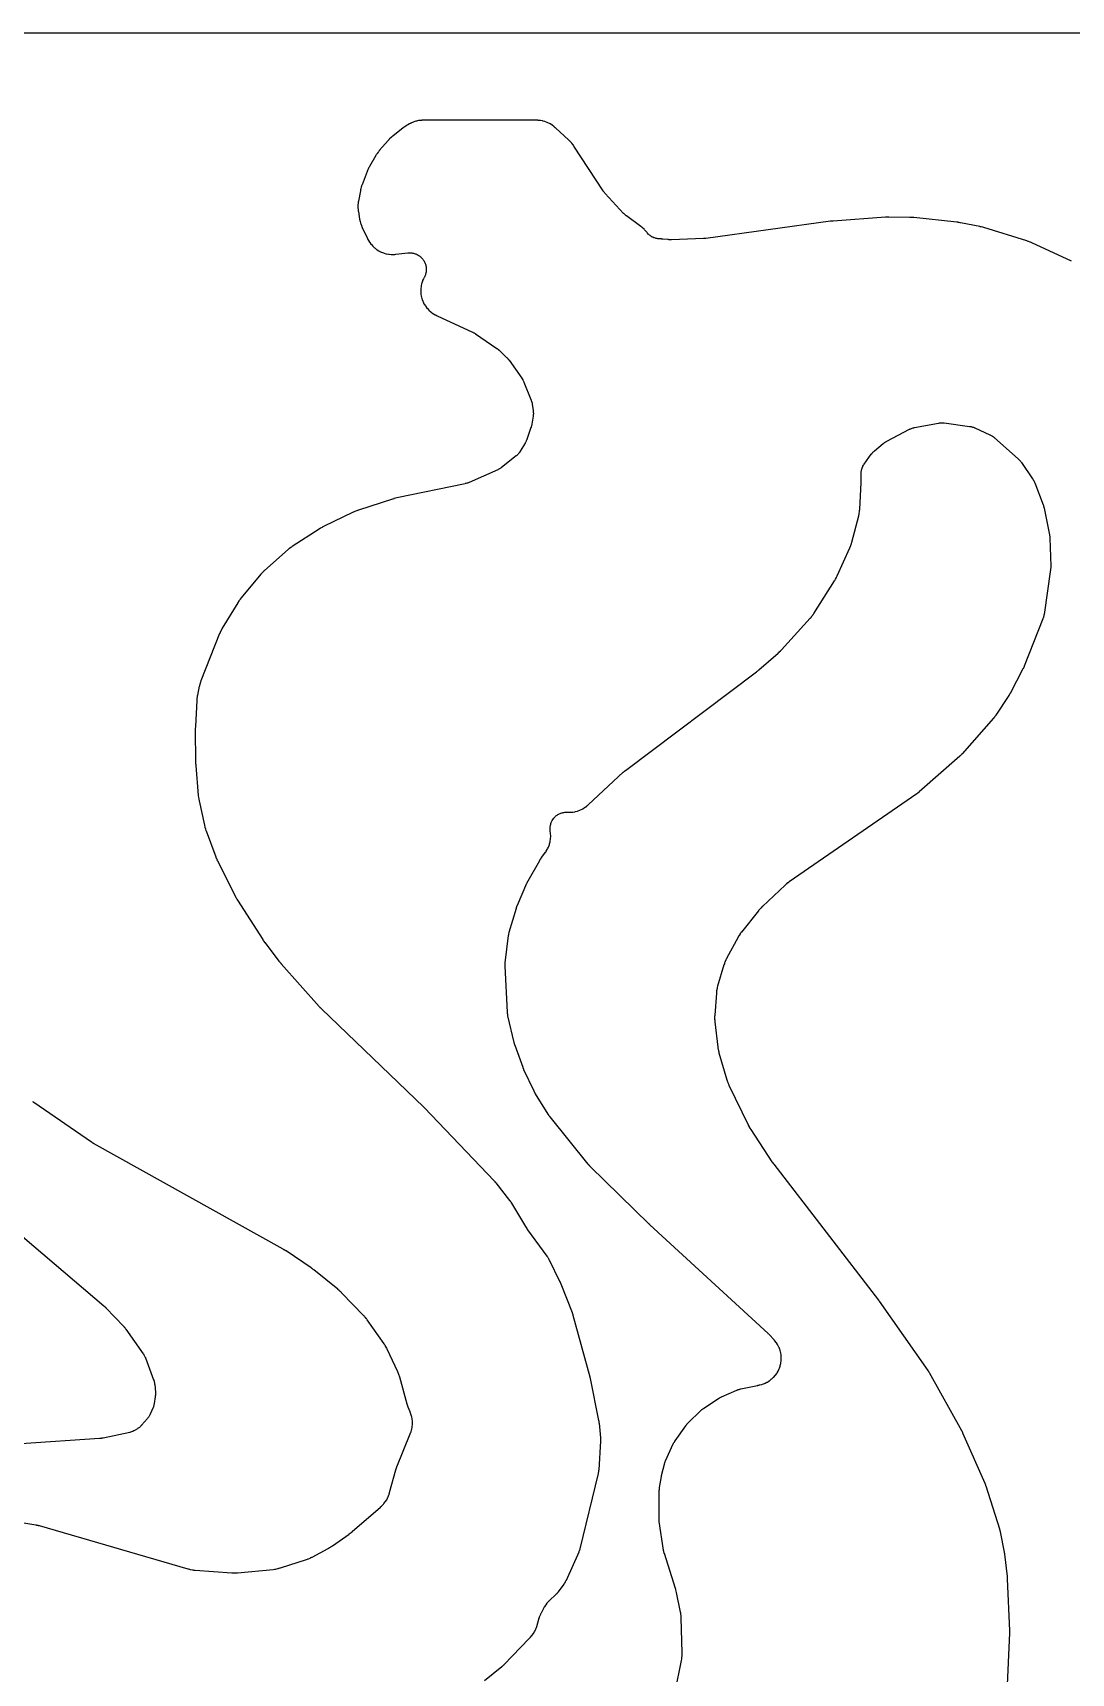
# Model space of a CAD drawing. Header units: millimetres. Extents: x 0 to 300, y 0 to 300.
# Drawn here: x 113.1 to 208.1, y 150 to 300.1 of the extents above; entities that cross this region are included whole.
import ezdxf

# ---------------------------------------------------------------- set-up
doc = ezdxf.new("R2010")
doc.units = ezdxf.units.MM
doc.layers.add('CUT', color=7, linetype='CONTINUOUS')

msp = doc.modelspace()

# ---------------------------------------------------------------- linework, layer by layer
at = {"layer": 'CUT'}
for points in [[(1.4375, 300.0625), (298.5625, 300.0625), (299.4478, 300.0625), (299.5212, 300.0589), (299.5794, 300.0503), (299.6365, 300.036), (299.6918, 300.0162), (299.745, 299.991), (299.7954, 299.9608), (299.8427, 299.9257), (299.8863, 299.8863), (299.9257, 299.8427), (299.9608, 299.7954), (299.991, 299.745), (300.0162, 299.6918), (300.036, 299.6365), (300.0503, 299.5794), (300.0589, 299.5212), (300.0625, 299.4478), (300.0625, 298.5625), (300.0625, 1.4375)], [(208.1159, 279.172), (204.5118, 280.8503), (204.4929, 280.8587), (204.3692, 280.9112), (204.35, 280.919), (204.1926, 280.9794), (204.1732, 280.9865), (204.0462, 281.0304), (204.0265, 281.0368), (200.1157, 282.2377), (200.1011, 282.242), (200.0064, 282.2685), (199.9918, 282.2724), (199.8721, 282.3026), (199.8574, 282.3061), (199.7615, 282.3278), (199.7467, 282.331), (197.9653, 282.6866), (197.952, 282.6891), (197.8652, 282.7044), (197.8518, 282.7066), (197.7424, 282.7233), (197.729, 282.7252), (197.6415, 282.7366), (197.6281, 282.7382), (193.7034, 283.1582), (193.6893, 283.1595), (193.5977, 283.1672), (193.5836, 283.1682), (193.4684, 283.175), (193.4543, 283.1757), (193.3625, 283.179), (193.3484, 283.1793), (191.428, 283.2031), (191.4151, 283.2031), (191.3316, 283.2023), (191.3187, 283.2021), (191.2139, 283.1989), (191.201, 283.1984), (191.1176, 283.194), (191.1047, 283.1932), (186.3274, 282.8422), (186.3186, 282.8414), (186.2575, 282.836), (186.2481, 282.8351), (186.172, 282.8272), (186.1628, 282.8262), (186.1027, 282.819), (186.0929, 282.8177), (174.6918, 281.2595), (174.6807, 281.258), (174.6547, 281.2548), (174.6435, 281.2535), (174.6299, 281.2519), (174.6187, 281.2508), (174.5926, 281.2482), (174.5815, 281.2472), (174.5634, 281.2456), (174.5522, 281.2447), (174.526, 281.2428), (174.5148, 281.242), (174.5011, 281.2412), (174.4899, 281.2406), (174.4637, 281.2393), (174.4525, 281.2388), (171.5345, 281.1338), (171.5189, 281.1334), (171.4824, 281.1327), (171.4668, 281.1325), (171.4477, 281.1325), (171.432, 281.1326), (171.3955, 281.1332), (171.3799, 281.1336), (171.3547, 281.1344), (171.3391, 281.1351), (171.3027, 281.137), (171.287, 281.1379), (171.268, 281.1392), (171.2524, 281.1404), (171.216, 281.1435), (171.2005, 281.145), (170.7555, 281.191), (170.7407, 281.1924), (170.6447, 281.1999), (170.63, 281.2009), (170.5722, 281.204), (170.5426, 281.2049), (170.5026, 281.205), (170.4564, 281.2064), (170.3718, 281.2111), (170.2799, 281.221), (170.2191, 281.2307), (170.1287, 281.25), (170.0693, 281.2659), (169.9814, 281.2943), (169.9239, 281.3162), (169.8393, 281.3535), (169.7843, 281.3812), (169.7041, 281.427), (169.6522, 281.4601), (169.5771, 281.5139), (169.5289, 281.5522), (169.4597, 281.6134), (169.4157, 281.6565), (169.3531, 281.7245), (169.299, 281.7896), (169.2704, 281.8259), (169.2403, 281.8662), (169.2029, 281.9114), (169.0779, 282.0485), (169.0363, 282.0899), (168.8965, 282.2159), (168.8742, 282.235), (168.8298, 282.2712), (168.8183, 282.2804), (168.743, 282.3389), (168.7313, 282.3477), (167.4203, 283.3149), (167.4119, 283.3212), (167.3979, 283.3317), (167.3649, 283.358), (167.31, 283.4036), (167.2861, 283.4243), (167.2836, 283.4265), (167.2604, 283.448), (167.2088, 283.4974), (167.1791, 283.5273), (167.167, 283.54), (167.1598, 283.5477), (165.4805, 285.3584), (165.474, 285.3655), (165.4634, 285.3772), (165.4384, 285.4059), (165.3971, 285.4554), (165.3792, 285.4777), (165.3773, 285.4801), (165.3601, 285.5029), (165.322, 285.5549), (165.3002, 285.5861), (165.2914, 285.5993), (165.2861, 285.6072), (162.6182, 289.6926), (162.6112, 289.7031), (162.5649, 289.7708), (162.5577, 289.7811), (162.529, 289.8212), (162.5139, 289.8414), (162.4145, 289.9689), (162.3818, 290.0073), (162.272, 290.126), (162.2544, 290.1441), (162.2195, 290.1789), (162.2104, 290.1877), (162.1511, 290.2442), (162.1419, 290.2528), (160.9196, 291.3689), (160.9093, 291.3781), (160.8413, 291.4373), (160.8307, 291.4463), (160.7891, 291.481), (160.7673, 291.4982), (160.6255, 291.6055), (160.5797, 291.6369), (160.4306, 291.7294), (160.3822, 291.7564), (160.2252, 291.8347), (160.1744, 291.8571), (160.0109, 291.9205), (159.9583, 291.9382), (159.7895, 291.9863), (159.7355, 291.999), (159.5631, 292.0312), (159.5081, 292.0389), (159.3311, 292.0553), (159.3034, 292.0573), (159.2492, 292.0598), (159.2354, 292.0603), (159.1452, 292.0623), (159.1313, 292.0625), (148.8725, 292.0625), (148.8576, 292.0623), (148.7604, 292.0599), (148.7454, 292.0593), (148.6871, 292.0564), (148.6572, 292.0542), (148.4665, 292.0351), (148.4073, 292.0262), (148.222, 291.9887), (148.164, 291.9739), (147.9833, 291.9182), (147.9271, 291.8977), (147.7504, 291.8233), (147.7231, 291.811), (147.6705, 291.7856), (147.6571, 291.7789), (147.5706, 291.7346), (147.5574, 291.7276), (147.4297, 291.658), (147.4186, 291.6519), (147.3472, 291.611), (147.3363, 291.6046), (147.2939, 291.5792), (147.2725, 291.5657), (147.1353, 291.4752), (147.1144, 291.4608), (147.0744, 291.4318), (147.0642, 291.4243), (146.9985, 291.3748), (146.9885, 291.3671), (146.0376, 290.6177), (146.0265, 290.6087), (145.955, 290.5496), (145.9441, 290.5403), (145.9019, 290.5037), (145.8808, 290.4845), (145.7466, 290.3563), (145.7265, 290.3361), (145.688, 290.2956), (145.6783, 290.2852), (145.6159, 290.2164), (145.6064, 290.2057), (144.8353, 289.3138), (144.8264, 289.3033), (144.7692, 289.2339), (144.7605, 289.2231), (144.7271, 289.1807), (144.7105, 289.1585), (144.606, 289.0123), (144.5904, 288.9895), (144.561, 288.9441), (144.5537, 288.9324), (144.5066, 288.8558), (144.4994, 288.844), (143.9165, 287.8454), (143.9103, 287.8345), (143.8707, 287.7635), (143.8648, 287.7525), (143.8419, 287.7093), (143.8307, 287.6869), (143.7607, 287.5402), (143.7504, 287.5174), (143.7312, 287.4724), (143.7264, 287.4608), (143.696, 287.3854), (143.6915, 287.3738), (143.228, 286.1483), (143.2234, 286.1357), (143.1943, 286.0534), (143.19, 286.0407), (143.1737, 285.9909), (143.1659, 285.9652), (143.119, 285.7973), (143.1124, 285.7713), (143.1005, 285.7202), (143.0977, 285.7071), (143.0799, 285.6217), (143.0773, 285.6085), (142.9039, 284.6699), (142.9017, 284.6572), (142.8883, 284.5742), (142.8863, 284.5614), (142.8793, 284.5114), (142.8762, 284.4857), (142.8603, 284.3207), (142.8575, 284.2691), (142.8558, 284.1056), (142.8575, 284.0539), (142.8701, 283.8886), (142.8726, 283.8629), (142.8786, 283.8127), (142.8803, 283.7999), (142.8921, 283.7167), (142.894, 283.7039), (143.0045, 283.0289), (143.0069, 283.0148), (143.024, 282.9238), (143.0268, 282.9099), (143.0384, 282.8555), (143.045, 282.8277), (143.0914, 282.6511), (143.1085, 282.5968), (143.1715, 282.4254), (143.182, 282.3989), (143.2036, 282.3476), (143.2093, 282.3346), (143.2473, 282.2502), (143.2534, 282.2373), (143.7232, 281.2573), (143.7295, 281.2445), (143.7714, 281.1623), (143.7779, 281.1498), (143.8042, 281.101), (143.8183, 281.0763), (143.9121, 280.9204), (143.9436, 280.8732), (144.0503, 280.7289), (144.0861, 280.6849), (144.2059, 280.5513), (144.2457, 280.5109), (144.3776, 280.3892), (144.4211, 280.3528), (144.5639, 280.2441), (144.6106, 280.2119), (144.7631, 280.1172), (144.8126, 280.0895), (144.9733, 280.0097), (145.0253, 279.9868), (145.1928, 279.9225), (145.2467, 279.9047), (145.4195, 279.8564), (145.4748, 279.8438), (145.6515, 279.8121), (145.7077, 279.8047), (145.8866, 279.7899), (145.9433, 279.7879), (146.1252, 279.79), (146.1536, 279.791), (146.2089, 279.7943), (146.223, 279.7953), (146.315, 279.8029), (146.3291, 279.8043), (147.4296, 279.9218), (147.4742, 279.9255), (147.556, 279.9301), (147.6454, 279.9307), (147.7049, 279.9282), (147.794, 279.9199), (147.8529, 279.9115), (147.9408, 279.8944), (147.9986, 279.8802), (148.0843, 279.8545), (148.1404, 279.8346), (148.2231, 279.8005), (148.2769, 279.7751), (148.3559, 279.733), (148.4069, 279.7023), (148.4813, 279.6526), (148.5291, 279.6171), (148.5981, 279.5602), (148.6421, 279.5201), (148.7052, 279.4566), (148.745, 279.4123), (148.8014, 279.3429), (148.8366, 279.2949), (148.8859, 279.2203), (148.9162, 279.169), (148.9578, 279.0898), (148.9829, 279.0358), (149.0164, 278.9529), (149.036, 278.8966), (149.0611, 278.8108), (149.075, 278.7529), (149.0915, 278.6649), (149.0995, 278.6059), (149.1072, 278.5168), (149.1094, 278.4573), (149.1082, 278.3679), (149.1044, 278.3084), (149.0943, 278.2195), (149.0847, 278.1608), (149.0658, 278.0733), (149.0504, 278.0158), (149.023, 277.9307), (149.0019, 277.875), (148.9662, 277.793), (148.9297, 277.7196), (148.9088, 277.68), (148.87, 277.6108), (148.8441, 277.5587), (148.7701, 277.3901), (148.7493, 277.3358), (148.692, 277.1609), (148.6766, 277.1047), (148.6365, 276.9251), (148.6266, 276.8677), (148.6041, 276.6851), (148.5999, 276.627), (148.5952, 276.443), (148.5965, 276.3848), (148.6097, 276.2013), (148.6167, 276.1435), (148.6476, 275.962), (148.6602, 275.9052), (148.7085, 275.7276), (148.7265, 275.6722), (148.7918, 275.5002), (148.8151, 275.4468), (148.8968, 275.2819), (148.9251, 275.2311), (149.0224, 275.0748), (149.0556, 275.027), (149.1675, 274.8809), (149.2052, 274.8365), (149.3308, 274.702), (149.3725, 274.6614), (149.5106, 274.5397), (149.556, 274.5033), (149.7052, 274.3956), (149.754, 274.3638), (149.9151, 274.2697), (149.9406, 274.2556), (149.9911, 274.2294), (150.0041, 274.2228), (150.089, 274.1812), (150.1022, 274.1749), (153.3488, 272.6803), (153.3574, 272.6763), (153.3709, 272.6699), (153.4048, 272.6529), (153.4615, 272.6232), (153.4864, 272.6095), (153.4882, 272.6085), (153.5128, 272.5941), (153.5674, 272.5608), (153.5994, 272.5404), (153.6119, 272.532), (153.6197, 272.5267), (155.5639, 271.1967), (155.5716, 271.1914), (155.5836, 271.1829), (155.6026, 271.1692), (155.6307, 271.1485), (155.6542, 271.1306), (155.6735, 271.1152), (155.6832, 271.1075), (155.6874, 271.1041), (155.7089, 271.086), (155.7565, 271.0448), (155.7842, 271.0198), (155.7949, 271.0096), (155.8017, 271.0032), (156.4552, 270.3746), (156.463, 270.367), (156.4753, 270.355), (156.5055, 270.3237), (156.5552, 270.2698), (156.5769, 270.2454), (156.5784, 270.2436), (156.5991, 270.2185), (156.6448, 270.1611), (156.671, 270.1264), (156.6811, 270.1125), (156.6874, 270.1036), (157.8338, 268.4689), (157.841, 268.4584), (157.8523, 268.4418), (157.8797, 268.399), (157.9238, 268.3255), (157.9428, 268.2925), (157.944, 268.2902), (157.9615, 268.2563), (157.9993, 268.1794), (158.0204, 268.1331), (158.0282, 268.1146), (158.0331, 268.1029), (158.6798, 266.51), (158.6847, 266.4977), (158.6923, 266.4782), (158.71, 266.4285), (158.7374, 266.3436), (158.7487, 266.3056), (158.7494, 266.3031), (158.7591, 266.2646), (158.7789, 266.1777), (158.7891, 266.1259), (158.7926, 266.1053), (158.7947, 266.0922), (158.8844, 265.5014), (158.8861, 265.4898), (158.8887, 265.4713), (158.8939, 265.4244), (158.899, 265.3641), (158.9023, 265.2816), (158.9018, 265.2001), (158.8974, 265.1177), (158.8915, 265.0575), (158.8856, 265.0106), (158.8828, 264.9922), (158.881, 264.9805), (158.7624, 264.2637), (158.7608, 264.2543), (158.7582, 264.2394), (158.7508, 264.2019), (158.7369, 264.1389), (158.7303, 264.111), (158.7298, 264.109), (158.7223, 264.0813), (158.7044, 264.0194), (158.693, 263.9828), (158.6882, 263.9685), (158.6851, 263.9594), (158.3069, 262.8689), (158.303, 262.858), (158.2968, 262.8407), (158.2799, 262.7975), (158.2495, 262.7253), (158.2354, 262.6934), (158.2344, 262.6913), (158.219, 262.66), (158.1831, 262.5904), (158.1608, 262.5497), (158.1516, 262.5338), (158.1457, 262.5238), (157.6985, 261.7782), (157.6932, 261.7696), (157.69, 261.7642), (157.6583, 261.7163), (157.6105, 261.6486), (157.5519, 261.5744), (157.5104, 261.5271), (157.4444, 261.4594), (157.3834, 261.4032), (157.34, 261.3656), (157.3351, 261.3616), (157.3272, 261.3553), (156.0015, 260.3048), (155.994, 260.2989), (155.982, 260.2896), (155.9513, 260.2668), (155.9113, 260.2384), (155.8553, 260.2018), (155.7988, 260.1676), (155.7402, 260.1352), (155.6964, 260.1131), (155.6619, 260.0965), (155.6482, 260.0903), (155.6394, 260.0864), (153.0276, 258.9349), (153.0168, 258.9302), (152.9997, 258.9229), (152.9559, 258.9056), (152.8813, 258.8784), (152.8479, 258.867), (152.8455, 258.8662), (152.8117, 258.8561), (152.7352, 258.8348), (152.6895, 258.8234), (152.6713, 258.8193), (152.6598, 258.8168), (146.4182, 257.513), (146.4022, 257.5095), (146.299, 257.485), (146.2832, 257.481), (146.1546, 257.4467), (146.1389, 257.4423), (146.0372, 257.4122), (146.0216, 257.4074), (142.8955, 256.3897), (142.8764, 256.3831), (142.7532, 256.3384), (142.7343, 256.3312), (142.5817, 256.2698), (142.5631, 256.262), (142.4431, 256.2091), (142.4248, 256.2006), (139.7128, 254.893), (139.6959, 254.8845), (139.5868, 254.8276), (139.5701, 254.8186), (139.4356, 254.7429), (139.4193, 254.7334), (139.314, 254.6697), (139.298, 254.6597), (136.8473, 253.0699), (136.8385, 253.0641), (136.7776, 253.023), (136.7685, 253.0168), (136.7291, 252.9892), (136.7103, 252.9755), (136.5951, 252.8879), (136.5775, 252.874), (136.5476, 252.8494), (136.5395, 252.8427), (136.4842, 252.7956), (136.4752, 252.7879), (134.3078, 250.87), (134.2997, 250.8627), (134.2439, 250.8114), (134.2356, 250.8037), (134.1996, 250.7693), (134.1826, 250.7524), (134.0786, 250.6451), (134.0629, 250.6282), (134.0362, 250.5984), (134.029, 250.5903), (133.9799, 250.5336), (133.9721, 250.5243), (132.1894, 248.3757), (132.1758, 248.3587), (132.0897, 248.2469), (132.0768, 248.2294), (131.9739, 248.0854), (131.9616, 248.0675), (131.8838, 247.9498), (131.8722, 247.9314), (130.4448, 245.5914), (130.4382, 245.5803), (130.3959, 245.5076), (130.3895, 245.4963), (130.3651, 245.452), (130.3531, 245.4291), (130.2782, 245.2785), (130.2671, 245.2551), (130.2466, 245.2088), (130.2415, 245.1969), (130.209, 245.1193), (130.2041, 245.1074), (128.4954, 240.768), (128.491, 240.7566), (128.4635, 240.6823), (128.4593, 240.6708), (128.4437, 240.6258), (128.4361, 240.6025), (128.3902, 240.4508), (128.3836, 240.4273), (128.3717, 240.3811), (128.3688, 240.3693), (128.3505, 240.2921), (128.3478, 240.2802), (128.1752, 239.4802), (128.1728, 239.4683), (128.1578, 239.3913), (128.1556, 239.3794), (128.1475, 239.3329), (128.1438, 239.309), (128.1232, 239.1534), (128.1205, 239.1294), (128.1162, 239.0824), (128.1152, 239.0703), (128.1096, 238.992), (128.1088, 238.98), (127.9862, 236.5949), (127.9858, 236.5865), (127.9836, 236.5275), (127.9833, 236.5184), (127.9817, 236.4448), (127.9816, 236.4358), (127.9812, 236.3777), (127.9812, 236.3681), (128.0077, 233.3154), (128.0079, 233.3049), (128.0098, 233.2323), (128.0102, 233.2211), (128.0143, 233.1306), (128.0149, 233.1196), (128.0194, 233.0481), (128.0202, 233.0364), (128.2475, 230.2942), (128.2495, 230.2743), (128.2645, 230.1452), (128.2671, 230.1254), (128.2914, 229.9642), (128.2947, 229.9445), (128.3183, 229.8167), (128.3223, 229.7971), (128.8114, 227.5688), (128.8163, 227.548), (128.8508, 227.4139), (128.8564, 227.3934), (128.9056, 227.2269), (128.912, 227.2065), (128.9559, 227.0752), (128.963, 227.0551), (129.8539, 224.6747), (129.8596, 224.6599), (129.8983, 224.5643), (129.9045, 224.5497), (129.9562, 224.431), (129.9627, 224.4165), (130.0064, 224.3231), (130.0134, 224.3088), (131.643, 221.0517), (131.6503, 221.0377), (131.6987, 220.947), (131.7063, 220.9331), (131.7701, 220.8209), (131.7781, 220.8073), (131.8312, 220.7193), (131.8395, 220.7058), (134.142, 217.1088), (134.149, 217.098), (134.1957, 217.0285), (134.2029, 217.0179), (134.2633, 216.9319), (134.2708, 216.9215), (134.3204, 216.854), (134.3281, 216.8437), (135.6604, 215.1101), (135.6666, 215.1021), (135.7103, 215.0472), (135.7171, 215.0388), (135.7729, 214.9713), (135.7797, 214.9631), (135.8247, 214.9106), (135.8321, 214.902), (139.3218, 210.9764), (139.3293, 210.9682), (139.3818, 210.9112), (139.39, 210.9026), (139.4569, 210.8329), (139.4651, 210.8246), (139.519, 210.7706), (139.5279, 210.7618), (148.8683, 201.7901), (148.8781, 201.7806), (148.8881, 201.7709), (148.8915, 201.7675), (148.8998, 201.7594), (148.9033, 201.7558), (148.909, 201.7501), (148.9125, 201.7466), (148.9206, 201.7385), (148.9236, 201.7354), (148.9302, 201.7286), (148.9395, 201.719), (148.9436, 201.7147), (155.3098, 195.0365), (155.317, 195.0289), (155.3336, 195.0111), (155.3406, 195.0034), (155.3492, 194.994), (155.3562, 194.9862), (155.3723, 194.968), (155.3792, 194.9602), (155.3903, 194.9475), (155.3971, 194.9396), (155.4128, 194.921), (155.4195, 194.913), (155.4276, 194.9032), (155.4342, 194.8952), (155.4495, 194.8762), (155.4561, 194.8681), (156.732, 193.2535), (156.7411, 193.2417), (156.7622, 193.2142), (156.7711, 193.2023), (156.7819, 193.1877), (156.7906, 193.1757), (156.8107, 193.1474), (156.8193, 193.1352), (156.8328, 193.1155), (156.8412, 193.1032), (156.8603, 193.0743), (156.8685, 193.0618), (156.8782, 193.0466), (156.8862, 193.034), (156.9044, 193.0045), (156.9121, 192.9918), (158.1742, 190.87), (158.1816, 190.8579), (158.2306, 190.7798), (158.2382, 190.7679), (158.302, 190.6713), (158.31, 190.6596), (158.3626, 190.5839), (158.3708, 190.5724), (160.1443, 188.1458), (160.15, 188.138), (160.1589, 188.1255), (160.1808, 188.0935), (160.2164, 188.0387), (160.2319, 188.0142), (160.233, 188.0124), (160.2476, 187.9873), (160.2797, 187.9304), (160.2979, 187.8962), (160.3049, 187.8826), (160.3092, 187.8739), (161.3362, 185.796), (161.3404, 185.7873), (161.3501, 185.7671), (161.3543, 185.7584), (161.3592, 185.7477), (161.3633, 185.739), (161.3726, 185.7186), (161.3765, 185.7098), (161.3828, 185.6956), (161.3866, 185.6867), (161.3955, 185.6661), (161.3992, 185.6573), (161.4038, 185.6464), (161.4074, 185.6375), (161.4158, 185.6167), (161.4194, 185.6078), (162.4375, 183.0098), (162.4418, 182.9985), (162.4518, 182.9721), (162.4559, 182.9608), (162.461, 182.9469), (162.465, 182.9355), (162.4742, 182.9088), (162.4781, 182.8974), (162.4842, 182.8789), (162.4879, 182.8674), (162.4965, 182.8405), (162.5, 182.8289), (162.5043, 182.8148), (162.5077, 182.8032), (162.5155, 182.7761), (162.5187, 182.7644), (164.0609, 177.104), (164.0625, 177.0982), (164.0661, 177.0845), (164.0677, 177.0787), (164.0712, 177.0649), (164.0731, 177.0576), (164.0773, 177.0405), (164.0791, 177.0332), (164.0819, 177.0215), (164.0836, 177.0143), (164.0875, 176.9975), (164.0892, 176.9902), (164.0901, 176.9863), (164.0919, 176.9776), (164.0962, 176.9575), (164.098, 176.9488), (164.8712, 173.1291), (164.8736, 173.1169), (164.879, 173.0883), (164.8812, 173.076), (164.8838, 173.0611), (164.8858, 173.0489), (164.8904, 173.0203), (164.8923, 173.008), (164.8951, 172.9882), (164.8968, 172.9758), (164.9006, 172.9471), (164.9022, 172.9347), (164.9039, 172.9197), (164.9053, 172.9073), (164.9083, 172.8785), (164.9095, 172.8661), (165.0296, 171.522), (165.0302, 171.5153), (165.0315, 171.4995), (165.032, 171.4928), (165.0322, 171.4907), (165.0337, 171.4642), (165.0365, 171.4024), (165.0371, 171.381), (165.0371, 171.3484), (165.0354, 171.2714), (165.0341, 171.2382), (164.8789, 168.5949), (164.8782, 168.5848), (164.8771, 168.5688), (164.8734, 168.5286), (164.8656, 168.4611), (164.8616, 168.4312), (164.8613, 168.429), (164.8563, 168.3992), (164.844, 168.3323), (164.8358, 168.2928), (164.8322, 168.2772), (164.8299, 168.2674), (163.1607, 161.3881), (163.1582, 161.378), (163.1541, 161.3621), (163.1429, 161.3221), (163.1225, 161.255), (163.1129, 161.2253), (163.1122, 161.2233), (163.1015, 161.194), (163.0765, 161.1285), (163.0608, 161.09), (163.0542, 161.0749), (163.05, 161.0654), (161.8884, 158.4838), (161.8836, 158.4732), (161.8759, 158.4566), (161.8552, 158.415), (161.8186, 158.3458), (161.8017, 158.3154), (161.8005, 158.3133), (161.7824, 158.2836), (161.7405, 158.2174), (161.7147, 158.1789), (161.7041, 158.1639), (161.6973, 158.1545), (161.1771, 157.4396), (161.1705, 157.4306), (161.16, 157.4165), (161.1324, 157.3815), (161.0845, 157.3235), (161.0627, 157.2981), (161.0611, 157.2964), (161.0384, 157.2719), (160.9863, 157.2176), (160.9547, 157.1863), (160.9418, 157.1742), (160.9337, 157.1666), (160.4195, 156.6937), (160.4098, 156.6846), (160.3477, 156.6249), (160.3383, 156.6156), (160.3017, 156.5789), (160.2834, 156.5597), (160.169, 156.4341), (160.1351, 156.3934), (160.0336, 156.26), (160.0034, 156.2164), (159.9128, 156.0727), (159.8992, 156.0499), (159.8736, 156.0049), (159.8671, 155.9933), (159.8261, 155.9176), (159.82, 155.9058), (159.6023, 155.4813), (159.5959, 155.4685), (159.5555, 155.3849), (159.5495, 155.3719), (159.5264, 155.3211), (159.5152, 155.2948), (159.4466, 155.1223), (159.4367, 155.0955), (159.4186, 155.0428), (159.4141, 155.0292), (159.386, 154.9407), (159.3819, 154.927), (159.1794, 154.2313), (159.1757, 154.219), (159.1697, 154.1996), (159.1533, 154.1509), (159.1304, 154.0891), (159.095, 154.0065), (159.0561, 153.9269), (159.0127, 153.8482), (158.978, 153.7922), (158.9497, 153.7493), (158.938, 153.7327), (158.9306, 153.7222), (158.6908, 153.3905), (158.6817, 153.3782), (158.6602, 153.3495), (158.6509, 153.3373), (158.6394, 153.3225), (158.6299, 153.3104), (158.6075, 153.2825), (158.5978, 153.2706), (158.5819, 153.2516), (158.572, 153.2399), (158.5486, 153.2128), (158.5385, 153.2012), (158.526, 153.1872), (158.5157, 153.1759), (158.4914, 153.1495), (158.4809, 153.1383), (156.2392, 150.7912), (156.2291, 150.7808), (156.2053, 150.7567), (156.1951, 150.7464), (156.1824, 150.734), (156.172, 150.7239), (156.1474, 150.7006), (156.1368, 150.6907), (156.1196, 150.6749), (156.1089, 150.6651), (156.0836, 150.6426), (156.0727, 150.633), (156.0593, 150.6215), (156.0482, 150.6121), (156.0222, 150.5904), (156.011, 150.5812), (154.4363, 149.3094)], [(171.8845, 148.291), (172.4571, 151.1544), (172.4602, 151.1711), (172.4789, 151.2803), (172.4815, 151.2972), (172.4908, 151.363), (172.4946, 151.3969), (172.5132, 151.6175), (172.515, 151.6516), (172.5168, 151.7181), (172.517, 151.7351), (172.5169, 151.8459), (172.5166, 151.8629), (172.421, 155.0567), (172.4205, 155.0695), (172.4163, 155.1527), (172.4155, 155.1654), (172.4118, 155.2154), (172.4094, 155.2409), (172.3903, 155.4062), (172.3868, 155.4315), (172.3789, 155.481), (172.3768, 155.4936), (172.3619, 155.5755), (172.3595, 155.5881), (171.9962, 157.3741), (171.9928, 157.3897), (171.9694, 157.4907), (171.9656, 157.5062), (171.9329, 157.6323), (171.9287, 157.6477), (171.9, 157.7474), (171.8954, 157.7627), (170.883, 160.9547), (170.8808, 160.9616), (170.8759, 160.9776), (170.8738, 160.9844), (170.8732, 160.9866), (170.8655, 161.0137), (170.8486, 161.0772), (170.8431, 161.0993), (170.8359, 161.1331), (170.8205, 161.2136), (170.8145, 161.2484), (170.416, 163.8846), (170.4147, 163.8936), (170.4127, 163.9079), (170.4098, 163.9304), (170.4059, 163.9636), (170.4031, 163.992), (170.4012, 164.0158), (170.4002, 164.0277), (170.3999, 164.033), (170.3984, 164.06), (170.396, 164.1208), (170.3953, 164.1569), (170.3953, 164.1712), (170.3953, 164.1802), (170.4208, 166.6293), (170.4211, 166.6456), (170.4222, 166.6838), (170.4228, 166.7001), (170.4237, 166.72), (170.4246, 166.7363), (170.4271, 166.7744), (170.4283, 166.7907), (170.4305, 166.8169), (170.432, 166.8332), (170.4359, 166.8711), (170.4377, 166.8874), (170.44, 166.9072), (170.4421, 166.9234), (170.4474, 166.9612), (170.4498, 166.9773), (170.6095, 167.9951), (170.6113, 168.0056), (170.6154, 168.0302), (170.6173, 168.0407), (170.6196, 168.0535), (170.6215, 168.064), (170.6263, 168.0885), (170.6284, 168.0989), (170.6318, 168.1158), (170.6341, 168.1262), (170.6394, 168.1506), (170.6417, 168.161), (170.6446, 168.1737), (170.6471, 168.1841), (170.653, 168.2083), (170.6556, 168.2186), (170.8877, 169.1255), (170.8903, 169.1353), (170.8944, 169.1508), (170.9058, 169.1897), (170.9265, 169.2549), (170.9361, 169.2837), (170.9369, 169.2858), (170.9475, 169.3143), (170.9725, 169.3779), (170.9882, 169.4153), (170.9947, 169.43), (170.9989, 169.4392), (171.7026, 170.9703), (171.707, 170.9797), (171.714, 170.9945), (171.7326, 171.0315), (171.7653, 171.0932), (171.7804, 171.1204), (171.7815, 171.1223), (171.7974, 171.1489), (171.8344, 171.2082), (171.8571, 171.2428), (171.8664, 171.2563), (171.8723, 171.2648), (172.8437, 172.6404), (172.8496, 172.6487), (172.8591, 172.6618), (172.8837, 172.6943), (172.9266, 172.7483), (172.946, 172.7719), (172.9474, 172.7736), (172.9677, 172.7965), (173.0141, 172.8474), (173.0423, 172.8769), (173.0537, 172.8883), (173.061, 172.8955), (174.2043, 174.0143), (174.2122, 174.0219), (174.2247, 174.0339), (174.2571, 174.0634), (174.313, 174.1117), (174.3382, 174.1328), (174.34, 174.1342), (174.366, 174.1544), (174.4253, 174.1985), (174.461, 174.2239), (174.4754, 174.2335), (174.4845, 174.2396), (175.8338, 175.1231), (175.8415, 175.1282), (175.8538, 175.136), (175.8735, 175.1483), (175.903, 175.1661), (175.9283, 175.1808), (175.9496, 175.1928), (175.9602, 175.1987), (175.965, 175.2013), (175.9896, 175.2141), (176.0452, 175.2422), (176.0785, 175.2581), (176.0919, 175.2642), (176.1003, 175.2679), (177.5028, 175.8869), (177.5136, 175.8916), (177.5307, 175.8989), (177.5745, 175.9162), (177.6491, 175.9435), (177.6826, 175.9549), (177.6849, 175.9557), (177.7187, 175.9658), (177.7952, 175.9871), (177.8409, 175.9986), (177.8591, 176.0026), (177.8706, 176.0051), (179.4088, 176.327), (179.4193, 176.3292), (179.4445, 176.3341), (179.4503, 176.3352), (179.4563, 176.3364), (179.4621, 176.3375), (179.5148, 176.3481), (179.5233, 176.3498), (179.6018, 176.3668), (179.6296, 176.3734), (179.8048, 176.42), (179.8598, 176.4375), (180.0363, 176.5032), (180.0907, 176.5265), (180.2587, 176.6086), (180.3105, 176.6372), (180.4696, 176.7355), (180.5183, 176.769), (180.667, 176.8825), (180.7122, 176.9207), (180.8489, 177.0483), (180.8902, 177.0907), (181.0137, 177.2311), (181.0505, 177.2774), (181.1596, 177.4293), (181.1917, 177.479), (181.2854, 177.6409), (181.3124, 177.6935), (181.3896, 177.8638), (181.4114, 177.9189), (181.4714, 178.096), (181.4877, 178.1529), (181.53, 178.335), (181.5405, 178.3933), (181.5647, 178.5787), (181.5695, 178.6377), (181.5753, 178.8246), (181.5742, 178.8838), (181.5616, 179.0704), (181.5547, 179.1291), (181.5237, 179.3136), (181.5111, 179.3713), (181.4621, 179.5518), (181.4438, 179.6081), (181.3773, 179.7829), (181.3536, 179.8371), (181.2702, 180.0045), (181.2413, 180.0561), (181.1418, 180.2145), (181.1079, 180.263), (180.9917, 180.4128), (180.973, 180.4358), (180.9354, 180.4796), (180.9257, 180.4907), (180.8613, 180.5622), (180.8513, 180.573), (180.5531, 180.888), (180.5464, 180.8949), (180.4993, 180.9431), (180.492, 180.9504), (180.4323, 181.0094), (180.425, 181.0165), (180.377, 181.0623), (180.3691, 181.0698), (169.5538, 191.0292), (169.5469, 191.0357), (169.5401, 191.042), (169.5316, 191.05), (169.525, 191.0562), (169.5176, 191.0633), (169.5132, 191.0675), (169.5035, 191.0768), (169.4997, 191.0805), (164.1077, 196.3595), (164.0984, 196.3687), (164.0768, 196.3905), (164.0676, 196.3999), (164.0565, 196.4114), (164.0474, 196.421), (164.0265, 196.4434), (164.0176, 196.453), (164.0033, 196.4687), (163.9946, 196.4785), (163.9743, 196.5015), (163.9657, 196.5114), (163.9552, 196.5236), (163.9468, 196.5336), (163.9272, 196.5572), (163.9188, 196.5673), (160.4246, 200.8954), (160.4158, 200.9065), (160.3953, 200.9328), (160.3866, 200.9441), (160.3761, 200.9579), (160.3676, 200.9694), (160.3479, 200.9962), (160.3396, 201.0078), (160.3263, 201.0266), (160.3182, 201.0383), (160.2994, 201.0658), (160.2914, 201.0776), (160.2819, 201.0921), (160.2741, 201.1041), (160.2562, 201.1321), (160.2486, 201.1442), (159.1057, 202.9981), (159.0993, 203.0088), (159.0844, 203.0336), (159.0782, 203.0443), (159.0706, 203.0574), (159.0644, 203.0682), (159.0503, 203.0935), (159.0443, 203.1043), (159.0347, 203.1219), (159.0289, 203.1329), (159.0154, 203.1585), (159.0097, 203.1695), (159.0029, 203.1831), (158.9973, 203.1942), (158.9846, 203.2202), (158.9792, 203.2313), (158.0444, 205.2062), (158.0399, 205.2158), (158.0297, 205.2381), (158.0253, 205.2478), (158.0201, 205.2595), (158.0159, 205.2692), (158.0061, 205.2918), (158.002, 205.3015), (157.9954, 205.3172), (157.9914, 205.327), (157.9822, 205.3498), (157.9783, 205.3596), (157.9737, 205.3716), (157.9699, 205.3815), (157.9612, 205.4045), (157.9576, 205.4144), (157.2317, 207.4132), (157.2272, 207.426), (157.2168, 207.456), (157.2125, 207.4688), (157.2073, 207.4846), (157.2032, 207.4975), (157.1937, 207.5278), (157.1897, 207.5408), (157.1835, 207.5618), (157.1798, 207.5748), (157.1712, 207.6053), (157.1677, 207.6184), (157.1634, 207.6345), (157.1601, 207.6476), (157.1524, 207.6784), (157.1493, 207.6916), (156.5804, 210.1481), (156.5783, 210.1578), (156.5749, 210.1731), (156.5672, 210.2119), (156.5558, 210.2777), (156.5512, 210.307), (156.5509, 210.3091), (156.5472, 210.3386), (156.5401, 210.405), (156.5368, 210.4444), (156.5358, 210.4601), (156.5352, 210.4699), (156.318, 214.6749), (156.3175, 214.6847), (156.3169, 214.7003), (156.3161, 214.7396), (156.3163, 214.8059), (156.3169, 214.8354), (156.317, 214.8374), (156.3185, 214.8669), (156.3231, 214.933), (156.3266, 214.9722), (156.3283, 214.9876), (156.3295, 214.9974), (156.6375, 217.4874), (156.6387, 217.4964), (156.6406, 217.5106), (156.6439, 217.5332), (156.6492, 217.5667), (156.6542, 217.595), (156.6588, 217.6186), (156.6611, 217.6304), (156.6622, 217.6357), (156.6681, 217.6623), (156.6824, 217.722), (156.6915, 217.7571), (156.6954, 217.771), (156.6979, 217.7797), (157.3446, 219.9898), (157.3486, 220.0032), (157.3583, 220.0345), (157.3625, 220.0478), (157.3678, 220.0641), (157.3723, 220.0773), (157.3829, 220.1082), (157.3876, 220.1215), (157.3952, 220.1427), (157.4001, 220.1558), (157.4117, 220.1864), (157.4168, 220.1994), (157.4231, 220.2153), (157.4283, 220.2283), (157.4409, 220.2585), (157.4464, 220.2714), (158.3074, 222.257), (158.3123, 222.2682), (158.3241, 222.2943), (158.3292, 222.3055), (158.3355, 222.319), (158.3408, 222.3301), (158.3532, 222.3558), (158.3586, 222.3668), (158.3674, 222.3845), (158.373, 222.3954), (158.3861, 222.4208), (158.3918, 222.4317), (158.3989, 222.4449), (158.4047, 222.4556), (158.4185, 222.4806), (158.4245, 222.4913), (159.4846, 224.3511), (159.4918, 224.3634), (159.5087, 224.3921), (159.5161, 224.4043), (159.5252, 224.4192), (159.5328, 224.4313), (159.5506, 224.4594), (159.5584, 224.4714), (159.571, 224.4907), (159.5789, 224.5025), (159.5977, 224.5301), (159.6058, 224.5418), (159.6158, 224.5561), (159.6241, 224.5677), (159.6438, 224.5946), (159.6522, 224.6061), (159.9563, 225.0102), (159.9651, 225.0223), (160.0214, 225.101), (160.0299, 225.1133), (160.0625, 225.1614), (160.0786, 225.1865), (160.1777, 225.3497), (160.206, 225.402), (160.2873, 225.5719), (160.3103, 225.6268), (160.3744, 225.8039), (160.3918, 225.8608), (160.438, 226.0434), (160.4497, 226.1018), (160.4776, 226.288), (160.4835, 226.3472), (160.4927, 226.5353), (160.4927, 226.5949), (160.4833, 226.7829), (160.4773, 226.8422), (160.4507, 227.0187), (160.4452, 227.0632), (160.437, 227.1449), (160.4325, 227.2345), (160.4325, 227.2941), (160.437, 227.3837), (160.4429, 227.443), (160.4563, 227.5317), (160.4681, 227.5902), (160.4902, 227.677), (160.5078, 227.734), (160.5384, 227.8183), (160.5616, 227.8733), (160.6005, 227.954), (160.629, 228.0065), (160.6757, 228.083), (160.7093, 228.1323), (160.7634, 228.2038), (160.8017, 228.2495), (160.8626, 228.3152), (160.9053, 228.3569), (160.9725, 228.4163), (161.0191, 228.4535), (161.0918, 228.5059), (161.1419, 228.5383), (161.2195, 228.5832), (161.2726, 228.6105), (161.3543, 228.6474), (161.4098, 228.6692), (161.4947, 228.6979), (161.5522, 228.7141), (161.6395, 228.7341), (161.6983, 228.7446), (161.7872, 228.7558), (161.8467, 228.7603), (161.9363, 228.7627), (161.9845, 228.7615), (161.9859, 228.7615), (162.2238, 228.7564), (162.2794, 228.7578), (162.28, 228.7579), (162.4626, 228.7709), (162.5201, 228.7778), (162.7006, 228.8084), (162.7572, 228.8208), (162.9339, 228.8687), (162.989, 228.8865), (163.1603, 228.9512), (163.2134, 228.9742), (163.3776, 229.0551), (163.4283, 229.0831), (163.584, 229.1794), (163.6317, 229.2122), (163.7794, 229.3246), (163.802, 229.3427), (163.8453, 229.3791), (163.8562, 229.3886), (163.9268, 229.4508), (163.9375, 229.4605), (167.1294, 232.4171), (167.1379, 232.4248), (167.1576, 232.4426), (167.1661, 232.4502), (167.1766, 232.4594), (167.1852, 232.4669), (167.2054, 232.4842), (167.2141, 232.4916), (167.2296, 232.5045), (167.2384, 232.5118), (167.259, 232.5286), (167.2679, 232.5358), (167.2788, 232.5444), (167.2878, 232.5515), (167.3088, 232.5677), (167.3179, 232.5747), (179.3213, 241.6196), (179.3291, 241.6257), (179.3835, 241.6681), (179.3918, 241.6747), (179.4587, 241.7287), (179.4667, 241.7353), (179.5188, 241.779), (179.5272, 241.7862), (181.292, 243.3213), (181.305, 243.3329), (181.3878, 243.4093), (181.4004, 243.4212), (181.5016, 243.5201), (181.5138, 243.5324), (181.5921, 243.6135), (181.604, 243.6261), (184.2324, 246.5093), (184.2412, 246.5192), (184.2977, 246.5839), (184.3062, 246.5939), (184.3393, 246.6336), (184.3558, 246.6542), (184.4598, 246.7907), (184.4753, 246.8121), (184.5048, 246.8545), (184.5122, 246.8654), (184.5596, 246.937), (184.5668, 246.9481), (186.4555, 249.9402), (186.4663, 249.958), (186.5346, 250.0749), (186.5448, 250.0931), (186.6252, 250.2427), (186.6348, 250.2612), (186.6948, 250.3825), (186.7037, 250.4014), (187.8568, 252.9548), (187.8619, 252.9664), (187.8942, 253.0423), (187.8991, 253.054), (187.9176, 253.1), (187.9265, 253.1238), (187.9814, 253.2792), (187.9894, 253.3033), (188.0039, 253.3507), (188.0075, 253.3629), (188.03, 253.4423), (188.0333, 253.4545), (188.6617, 255.8654), (188.6653, 255.8799), (188.6873, 255.9738), (188.6905, 255.9883), (188.7024, 256.0451), (188.7077, 256.0743), (188.7377, 256.2649), (188.7416, 256.2943), (188.7477, 256.352), (188.7491, 256.3668), (188.757, 256.4629), (188.758, 256.4778), (188.8965, 258.9042), (188.8973, 258.9238), (188.9003, 259.0509), (188.9005, 259.0705), (188.8992, 259.23), (188.8987, 259.2495), (188.8935, 259.3765), (188.8924, 259.3961), (188.8788, 259.5816), (188.8766, 259.6263), (188.8746, 259.7083), (188.877, 259.7978), (188.8815, 259.8572), (188.8927, 259.9461), (188.9031, 260.0047), (188.9231, 260.092), (188.9393, 260.1494), (188.9678, 260.2342), (188.9897, 260.2897), (189.0265, 260.3713), (189.0537, 260.4243), (189.0985, 260.5019), (189.143, 260.5708), (189.1682, 260.6078), (189.8118, 261.503), (189.8174, 261.5106), (189.8262, 261.5226), (189.8404, 261.5414), (189.8619, 261.5691), (189.8806, 261.5924), (189.8847, 261.5973), (189.9173, 261.6344), (189.9664, 261.6874), (190.0134, 261.7344), (190.0486, 261.7671), (190.0767, 261.7922), (190.088, 261.8018), (190.0952, 261.8079), (190.8984, 262.4797), (190.9076, 262.4873), (190.9223, 262.4992), (190.9601, 262.5284), (191.0251, 262.5759), (191.0545, 262.5964), (191.0565, 262.5978), (191.0867, 262.6171), (191.1553, 262.6592), (191.1967, 262.6831), (191.2133, 262.6922), (191.2238, 262.6978), (193.2968, 263.7884), (193.3069, 263.7936), (193.3229, 263.8017), (193.3638, 263.8214), (193.417, 263.8452), (193.4909, 263.8744), (193.565, 263.9001), (193.6412, 263.9227), (193.6978, 263.9368), (193.7421, 263.9467), (193.7597, 263.9501), (193.7709, 263.9523), (195.9714, 264.356), (195.983, 264.358), (196.0014, 264.3612), (196.0482, 264.3679), (196.1083, 264.3749), (196.1907, 264.3806), (196.2722, 264.3826), (196.3548, 264.3808), (196.4153, 264.3767), (196.4623, 264.3722), (196.4808, 264.37), (196.4925, 264.3685), (198.8108, 264.0573), (198.8217, 264.0558), (198.8389, 264.0533), (198.8821, 264.0459), (198.9374, 264.035), (199.012, 264.017), (199.0848, 263.9961), (199.1576, 263.9717), (199.2103, 263.9516), (199.2508, 263.935), (199.2667, 263.928), (199.2768, 263.9235), (200.6614, 263.2952), (200.6717, 263.2905), (200.6879, 263.2829), (200.7283, 263.2627), (200.7795, 263.2355), (200.8475, 263.1954), (200.9129, 263.1528), (200.9772, 263.1069), (201.0228, 263.0712), (201.0577, 263.0424), (201.0712, 263.0307), (201.0797, 263.0233), (203.246, 261.0957), (203.2562, 261.0865), (203.2721, 261.0719), (203.3112, 261.0337), (203.3753, 260.9674), (203.4031, 260.9372), (203.4049, 260.9352), (203.4313, 260.9038), (203.489, 260.8319), (203.5219, 260.7883), (203.5344, 260.7706), (203.5422, 260.7594), (204.5689, 259.2608), (204.5762, 259.2499), (204.5876, 259.2327), (204.6153, 259.1883), (204.6598, 259.112), (204.6788, 259.0776), (204.68, 259.0753), (204.6976, 259.0401), (204.7352, 258.9603), (204.7562, 258.9123), (204.7639, 258.8931), (204.7687, 258.8809), (205.5355, 256.8915), (205.5388, 256.8826), (205.5441, 256.8685), (205.5567, 256.8324), (205.5767, 256.7712), (205.5851, 256.7438), (205.5857, 256.7419), (205.5932, 256.7142), (205.6092, 256.6519), (205.6179, 256.6147), (205.6211, 256.5999), (205.623, 256.5906), (206.1157, 254.1374), (206.1175, 254.1281), (206.1203, 254.1133), (206.1266, 254.0759), (206.1359, 254.0127), (206.1396, 253.9845), (206.1398, 253.9825), (206.1426, 253.9542), (206.1479, 253.8905), (206.1502, 253.8527), (206.1508, 253.8377), (206.1511, 253.8282), (206.2271, 251.2786), (206.2273, 251.2688), (206.2276, 251.2534), (206.2275, 251.2143), (206.2259, 251.1485), (206.2247, 251.1192), (206.2246, 251.1171), (206.2225, 251.0879), (206.2166, 251.0223), (206.2122, 250.9835), (206.2102, 250.9682), (206.2088, 250.9585), (205.6149, 246.8552), (205.6129, 246.8423), (205.6097, 246.8219), (205.6, 246.7707), (205.5811, 246.6849), (205.5719, 246.6469), (205.5712, 246.6443), (205.5604, 246.6068), (205.5341, 246.5229), (205.5171, 246.4736), (205.5099, 246.4544), (205.5052, 246.4422), (203.7984, 242.1115), (203.7938, 242.0999), (203.7826, 242.0728), (203.7778, 242.0613), (203.7718, 242.0472), (203.7668, 242.0357), (203.7549, 242.009), (203.7498, 241.9975), (203.7413, 241.9791), (203.736, 241.9678), (203.7234, 241.9414), (203.7179, 241.9301), (203.7112, 241.9164), (203.7055, 241.9052), (203.6922, 241.8791), (203.6864, 241.868), (202.503, 239.6326), (202.498, 239.6233), (202.4862, 239.6016), (202.4811, 239.5924), (202.4748, 239.5811), (202.4696, 239.5719), (202.4573, 239.5505), (202.4519, 239.5414), (202.4432, 239.5267), (202.4378, 239.5177), (202.425, 239.4966), (202.4195, 239.4876), (202.4127, 239.4766), (202.407, 239.4677), (202.3937, 239.4469), (202.388, 239.438), (201.2039, 237.6341), (201.195, 237.6208), (201.174, 237.59), (201.1649, 237.5769), (201.1536, 237.561), (201.1442, 237.548), (201.1221, 237.518), (201.1126, 237.5052), (201.097, 237.4847), (201.0872, 237.4721), (201.064, 237.4429), (201.054, 237.4304), (201.0416, 237.4154), (201.0314, 237.4031), (201.0072, 237.3747), (200.9967, 237.3627), (198.1185, 234.1002), (198.1091, 234.0897), (198.087, 234.0654), (198.0774, 234.0551), (198.0657, 234.0425), (198.0559, 234.0323), (198.033, 234.0087), (198.0232, 233.9987), (198.0071, 233.9827), (197.9971, 233.9728), (197.9735, 233.9499), (197.9633, 233.9402), (197.9507, 233.9284), (197.9404, 233.9188), (197.9161, 233.8967), (197.9056, 233.8873), (194.2067, 230.6258), (194.1967, 230.6171), (194.173, 230.5968), (194.1628, 230.5882), (194.1502, 230.5778), (194.1399, 230.5693), (194.1156, 230.5498), (194.1052, 230.5415), (194.0882, 230.5282), (194.0776, 230.5201), (194.0528, 230.5013), (194.0421, 230.4933), (194.029, 230.4836), (194.0181, 230.4758), (193.9927, 230.4577), (193.9818, 230.4501), (182.3122, 222.3989), (182.3035, 222.3928), (182.2432, 222.3496), (182.2342, 222.3431), (182.1952, 222.314), (182.1767, 222.2997), (182.063, 222.2079), (182.0457, 222.1934), (182.0162, 222.1677), (182.0082, 222.1606), (181.9538, 222.1115), (181.945, 222.1034), (179.8539, 220.1384), (179.8384, 220.1233), (179.7398, 220.0237), (179.7249, 220.0081), (179.6058, 219.8788), (179.5914, 219.8627), (179.5002, 219.7562), (179.4865, 219.7396), (177.9325, 217.7886), (177.9243, 217.7781), (177.8719, 217.7092), (177.864, 217.6985), (177.8334, 217.6565), (177.8182, 217.6346), (177.7229, 217.4903), (177.7087, 217.4677), (177.682, 217.4231), (177.6753, 217.4116), (177.6325, 217.3364), (177.6261, 217.3248), (176.5817, 215.3908), (176.5745, 215.377), (176.529, 215.2871), (176.5221, 215.2732), (176.4962, 215.2185), (176.4836, 215.1902), (176.4067, 215.0041), (176.3956, 214.9751), (176.3754, 214.918), (176.3704, 214.9034), (176.3393, 214.8075), (176.3347, 214.7927), (175.76, 212.8555), (175.7557, 212.8401), (175.7287, 212.7393), (175.7248, 212.7238), (175.7102, 212.6628), (175.7036, 212.6314), (175.666, 212.4264), (175.661, 212.3947), (175.653, 212.3326), (175.6512, 212.3166), (175.6407, 212.2129), (175.6393, 212.1969), (175.4892, 210.1836), (175.4883, 210.1692), (175.4836, 210.0758), (175.4831, 210.0615), (175.4816, 210.0053), (175.4815, 209.9765), (175.4855, 209.7897), (175.4868, 209.7609), (175.4907, 209.7049), (175.4919, 209.6906), (175.5006, 209.5975), (175.5022, 209.5832), (175.7745, 207.2747), (175.7761, 207.2621), (175.7875, 207.1805), (175.7894, 207.168), (175.7973, 207.1191), (175.8018, 207.0941), (175.8349, 206.9327), (175.8405, 206.908), (175.8525, 206.86), (175.8557, 206.8477), (175.8773, 206.7682), (175.8807, 206.756), (176.6106, 204.2783), (176.6141, 204.2667), (176.638, 204.1912), (176.6418, 204.1797), (176.6571, 204.1346), (176.6654, 204.1117), (176.7222, 203.9641), (176.7315, 203.9416), (176.7503, 203.8979), (176.7553, 203.8868), (176.7882, 203.8148), (176.7933, 203.8038), (178.5472, 200.1618), (178.5561, 200.144), (178.6163, 200.029), (178.6258, 200.0115), (178.706, 199.8699), (178.7162, 199.8527), (178.7838, 199.742), (178.7945, 199.7251), (180.73, 196.783), (180.7359, 196.7743), (180.7773, 196.7137), (180.7838, 196.7045), (180.8368, 196.63), (180.8433, 196.621), (180.8862, 196.5629), (180.8934, 196.5535), (190.4722, 184.123), (190.4807, 184.1119), (190.4894, 184.1005), (190.4923, 184.0966), (190.4995, 184.087), (190.5025, 184.0829), (190.5074, 184.0762), (190.5104, 184.0722), (190.5174, 184.0627), (190.52, 184.0591), (190.5257, 184.0511), (190.5336, 184.0399), (190.5371, 184.035), (194.9747, 177.7038), (194.9813, 177.6944), (194.9964, 177.6722), (195.0028, 177.6626), (195.0106, 177.6509), (195.0169, 177.6413), (195.0314, 177.6187), (195.0376, 177.609), (195.0475, 177.5933), (195.0535, 177.5835), (195.0675, 177.5606), (195.0735, 177.5507), (195.0806, 177.5386), (195.0864, 177.5287), (195.0998, 177.5054), (195.1055, 177.4954), (198.0647, 172.1928), (198.0698, 172.1835), (198.0817, 172.1616), (198.0867, 172.1522), (198.0928, 172.1407), (198.0977, 172.1312), (198.109, 172.1091), (198.1139, 172.0996), (198.1215, 172.0841), (198.1262, 172.0746), (198.137, 172.0522), (198.1416, 172.0425), (198.1471, 172.0307), (198.1516, 172.021), (198.1619, 171.9984), (198.1662, 171.9886), (200.1924, 167.3801), (200.1971, 167.3691), (200.2081, 167.3432), (200.2127, 167.3321), (200.2183, 167.3185), (200.2227, 167.3073), (200.233, 167.2812), (200.2373, 167.2699), (200.2442, 167.2518), (200.2484, 167.2405), (200.2579, 167.2141), (200.2619, 167.2027), (200.2667, 167.1888), (200.2706, 167.1774), (200.2795, 167.1508), (200.2832, 167.1393), (201.5323, 163.2021), (201.5361, 163.1898), (201.5448, 163.161), (201.5484, 163.1486), (201.5528, 163.1335), (201.5562, 163.1211), (201.5641, 163.0921), (201.5674, 163.0796), (201.5725, 163.0595), (201.5756, 163.047), (201.5826, 163.0177), (201.5855, 163.0052), (201.589, 162.9899), (201.5917, 162.9773), (201.5979, 162.9478), (201.6005, 162.9352), (201.9653, 161.0653), (201.9666, 161.0586), (201.9695, 161.043), (201.9707, 161.0363), (201.9735, 161.0205), (201.975, 161.0122), (201.9783, 160.9927), (201.9797, 160.9844), (201.9818, 160.971), (201.9831, 160.9627), (201.986, 160.9435), (201.9872, 160.9353), (201.9879, 160.9306), (201.9892, 160.9208), (201.9922, 160.8979), (201.9934, 160.8881), (202.2375, 158.8323), (202.2383, 158.8252), (202.2402, 158.8087), (202.2409, 158.8017), (202.2426, 158.7854), (202.2434, 158.7767), (202.2453, 158.7564), (202.2461, 158.7476), (202.2473, 158.7337), (202.2479, 158.7251), (202.2494, 158.705), (202.25, 158.6964), (202.2503, 158.6917), (202.2509, 158.6814), (202.2521, 158.6575), (202.2526, 158.6472), (202.4476, 153.8895), (202.4479, 153.8802), (202.4486, 153.8585), (202.4488, 153.8492), (202.4491, 153.8379), (202.4492, 153.8287), (202.4494, 153.8071), (202.4495, 153.7979), (202.4495, 153.7829), (202.4494, 153.7736), (202.4492, 153.752), (202.449, 153.7427), (202.4488, 153.7314), (202.4486, 153.7221), (202.4479, 153.7005), (202.4475, 153.6912), (202.2226, 148.2757)], [(109.2736, 164.2424), (113.4071, 163.5633), (113.4204, 163.5611), (113.4514, 163.5555), (113.4647, 163.553), (113.4808, 163.5498), (113.4941, 163.5472), (113.5249, 163.5407), (113.5381, 163.5378), (113.5593, 163.533), (113.5724, 163.5299), (113.603, 163.5225), (113.6161, 163.5192), (113.632, 163.5151), (113.6451, 163.5116), (113.6754, 163.5033), (113.6884, 163.4996), (127.31, 159.5418), (127.3252, 159.5376), (127.4244, 159.5116), (127.4397, 159.5078), (127.4997, 159.4937), (127.5306, 159.4873), (127.7323, 159.4511), (127.7635, 159.4464), (127.8246, 159.4387), (127.8403, 159.4369), (127.9423, 159.4268), (127.958, 159.4255), (131.3273, 159.1811), (131.3398, 159.1804), (131.4214, 159.1762), (131.4339, 159.1757), (131.483, 159.1742), (131.5081, 159.1739), (131.6713, 159.1758), (131.6964, 159.1766), (131.7454, 159.1792), (131.7579, 159.18), (131.8393, 159.186), (131.8518, 159.1871), (135.0933, 159.4962), (135.1095, 159.498), (135.2144, 159.5108), (135.2305, 159.513), (135.2933, 159.5225), (135.3253, 159.5282), (135.5322, 159.5709), (135.5638, 159.5783), (135.6252, 159.5945), (135.6408, 159.5988), (135.7423, 159.6285), (135.7578, 159.6333), (138.1379, 160.4008), (138.1507, 160.4051), (138.234, 160.434), (138.2468, 160.4386), (138.2964, 160.4571), (138.3216, 160.4672), (138.4838, 160.5362), (138.5085, 160.5474), (138.5563, 160.5703), (138.5684, 160.5763), (138.647, 160.6163), (138.659, 160.6226), (140.1358, 161.4155), (140.152, 161.4245), (140.2564, 161.4849), (140.2723, 161.4944), (140.401, 161.5741), (140.4166, 161.5841), (140.5171, 161.6507), (140.5324, 161.6612), (142.0385, 162.7285), (142.0503, 162.7371), (142.1258, 162.7933), (142.1373, 162.8021), (142.2303, 162.8751), (142.2416, 162.8841), (142.3143, 162.944), (142.3254, 162.9533), (144.9154, 165.1935), (144.9264, 165.2033), (144.9973, 165.2676), (145.008, 165.2777), (145.0496, 165.3173), (145.0704, 165.3382), (145.2003, 165.475), (145.2387, 165.5196), (145.353, 165.6665), (145.3869, 165.7147), (145.4862, 165.872), (145.5152, 165.9233), (145.5987, 166.0896), (145.6225, 166.1435), (145.6901, 166.3196), (145.7, 166.3473), (145.718, 166.4019), (145.7224, 166.416), (145.7501, 166.5076), (145.7542, 166.5217), (146.3284, 168.6064), (146.332, 168.619), (146.3405, 168.6482), (146.3443, 168.6607), (146.3489, 168.676), (146.3529, 168.6884), (146.3622, 168.7174), (146.3663, 168.7298), (146.3731, 168.7498), (146.3774, 168.7621), (146.3876, 168.7908), (146.392, 168.8031), (146.3976, 168.8181), (146.4022, 168.8303), (146.4133, 168.8587), (146.4181, 168.8708), (147.6404, 171.888), (147.6457, 171.9015), (147.6791, 171.9901), (147.684, 172.0037), (147.7028, 172.0574), (147.7117, 172.0851), (147.7647, 172.264), (147.7785, 172.3205), (147.8134, 172.5012), (147.8217, 172.5588), (147.8389, 172.7421), (147.8415, 172.8002), (147.8409, 172.9842), (147.8379, 173.0424), (147.8195, 173.2254), (147.8108, 173.283), (147.7747, 173.4635), (147.7606, 173.5199), (147.7064, 173.6985), (147.6973, 173.7261), (147.6782, 173.7796), (147.6731, 173.7933), (147.6392, 173.8816), (147.6338, 173.8951), (147.4552, 174.3278), (147.4499, 174.3408), (147.438, 174.3711), (147.4329, 174.3842), (147.4269, 174.4001), (147.4221, 174.4132), (147.4111, 174.4439), (147.4065, 174.4571), (147.3992, 174.4784), (147.3948, 174.4916), (147.3847, 174.5226), (147.3805, 174.5359), (147.3755, 174.5522), (147.3715, 174.5656), (147.3624, 174.5969), (147.3586, 174.6104), (146.685, 177.0701), (146.6815, 177.0824), (146.6579, 177.1618), (146.6542, 177.1739), (146.639, 177.2214), (146.6307, 177.2455), (146.5736, 177.4008), (146.5643, 177.4245), (146.5452, 177.4705), (146.5402, 177.4822), (146.5067, 177.558), (146.5014, 177.5696), (145.5312, 179.6457), (145.5255, 179.6576), (145.4876, 179.7343), (145.4816, 179.7461), (145.4578, 179.7917), (145.4451, 179.8148), (145.3592, 179.9629), (145.3455, 179.9855), (145.3178, 180.0288), (145.3106, 180.0398), (145.2629, 180.111), (145.2554, 180.1218), (143.7129, 182.3154), (143.7065, 182.3243), (143.6614, 182.386), (143.6546, 182.3952), (143.6243, 182.4351), (143.6093, 182.454), (143.5134, 182.5701), (143.4983, 182.5877), (143.4715, 182.6177), (143.4641, 182.6258), (143.4128, 182.6812), (143.4043, 182.6902), (141.3586, 184.8093), (141.3454, 184.8226), (141.2581, 184.9076), (141.2445, 184.9204), (141.1316, 185.0236), (141.1176, 185.036), (141.0251, 185.1154), (141.0107, 185.1273), (138.8279, 186.8854), (138.8179, 186.8932), (138.7526, 186.9436), (138.7425, 186.9512), (138.6591, 187.0128), (138.6488, 187.0202), (138.5814, 187.0678), (138.571, 187.075), (136.2762, 188.6227), (136.2656, 188.6297), (136.1966, 188.6742), (136.1859, 188.6809), (136.0981, 188.7349), (136.0873, 188.7414), (136.0165, 188.7829), (136.0055, 188.7892), (118.6714, 198.4668), (118.6623, 198.4719), (118.641, 198.4841), (118.632, 198.4894), (118.621, 198.4959), (118.612, 198.5012), (118.5911, 198.5139), (118.5821, 198.5194), (118.5677, 198.5283), (118.5589, 198.5339), (118.5382, 198.547), (118.5294, 198.5527), (118.5187, 198.5597), (118.51, 198.5655), (118.4897, 198.5791), (118.481, 198.585), (113.2073, 202.2111), (113.1969, 202.2183), (113.1729, 202.2354), (113.1626, 202.2427), (113.1502, 202.2518), (113.14, 202.2593), (113.1164, 202.2771)], [(99.3375, 200.8742), (119.6108, 183.6101), (119.6196, 183.6025), (119.6402, 183.5845), (119.6489, 183.5767), (119.6596, 183.5672), (119.6682, 183.5593), (119.6883, 183.5408), (119.6968, 183.5329), (119.7106, 183.5199), (119.719, 183.5118), (119.7386, 183.4928), (119.7469, 183.4846), (119.7571, 183.4745), (119.7653, 183.4662), (119.7844, 183.4467), (119.7925, 183.4382), (121.4489, 181.7004), (121.4535, 181.6955), (121.4643, 181.684), (121.4689, 181.6791), (121.4703, 181.6776), (121.4879, 181.6579), (121.5285, 181.6114), (121.5423, 181.5951), (121.5625, 181.5696), (121.6091, 181.5084), (121.6287, 181.4817), (123.2216, 179.2216), (123.2271, 179.2137), (123.2358, 179.2011), (123.2569, 179.1689), (123.2831, 179.1272), (123.3167, 179.0689), (123.3477, 179.0102), (123.3769, 178.9495), (123.3966, 178.9042), (123.4112, 178.8687), (123.4167, 178.8545), (123.4201, 178.8455), (124.1651, 176.8512), (124.1686, 176.8416), (124.1741, 176.8263), (124.1871, 176.7874), (124.2027, 176.7372), (124.2212, 176.6679), (124.2367, 176.5987), (124.2496, 176.5282), (124.257, 176.4761), (124.2619, 176.4354), (124.2634, 176.4192), (124.2643, 176.409), (124.3247, 175.6939), (124.3256, 175.681), (124.3271, 175.6607), (124.3292, 175.6091), (124.3303, 175.522), (124.3299, 175.4832), (124.3298, 175.4806), (124.3278, 175.4419), (124.3214, 175.3551), (124.3161, 175.3037), (124.3135, 175.2835), (124.3117, 175.2707), (124.224, 174.6714), (124.2224, 174.6612), (124.2198, 174.645), (124.2124, 174.6042), (124.2017, 174.552), (124.1842, 174.4816), (124.1641, 174.4128), (124.1411, 174.3441), (124.1221, 174.2943), (124.1064, 174.2559), (124.0999, 174.2409), (124.0957, 174.2314), (123.8578, 173.7013), (123.8532, 173.6913), (123.8459, 173.6755), (123.8264, 173.636), (123.8001, 173.5859), (123.7614, 173.5193), (123.7205, 173.4552), (123.6762, 173.3921), (123.6418, 173.3472), (123.6142, 173.313), (123.6029, 173.2997), (123.5957, 173.2913), (123.0677, 172.6839), (123.0604, 172.6756), (123.0488, 172.6625), (123.0187, 172.6303), (122.9789, 172.5899), (122.9225, 172.5372), (122.8645, 172.4876), (122.8038, 172.4399), (122.7577, 172.4069), (122.7212, 172.3821), (122.7065, 172.3726), (122.6972, 172.3667), (122.488, 172.2352), (122.4796, 172.23), (122.4744, 172.2268), (122.426, 172.1992), (122.355, 172.1615), (122.2718, 172.1226), (122.2152, 172.0996), (122.1286, 172.0695), (122.0513, 172.0469), (121.9974, 172.033), (121.9914, 172.0316), (121.9818, 172.0295), (119.5485, 171.5082), (119.5325, 171.5049), (119.4951, 171.4976), (119.479, 171.4946), (119.4594, 171.4911), (119.4433, 171.4884), (119.4056, 171.4825), (119.3895, 171.4801), (119.3634, 171.4765), (119.3472, 171.4744), (119.3094, 171.4698), (119.2932, 171.468), (119.2734, 171.4659), (119.2571, 171.4644), (119.2191, 171.4612), (119.2028, 171.46), (112.0507, 170.9883)]]:
    msp.add_lwpolyline(points, dxfattribs=at)

doc.saveas('drawing.dxf')
